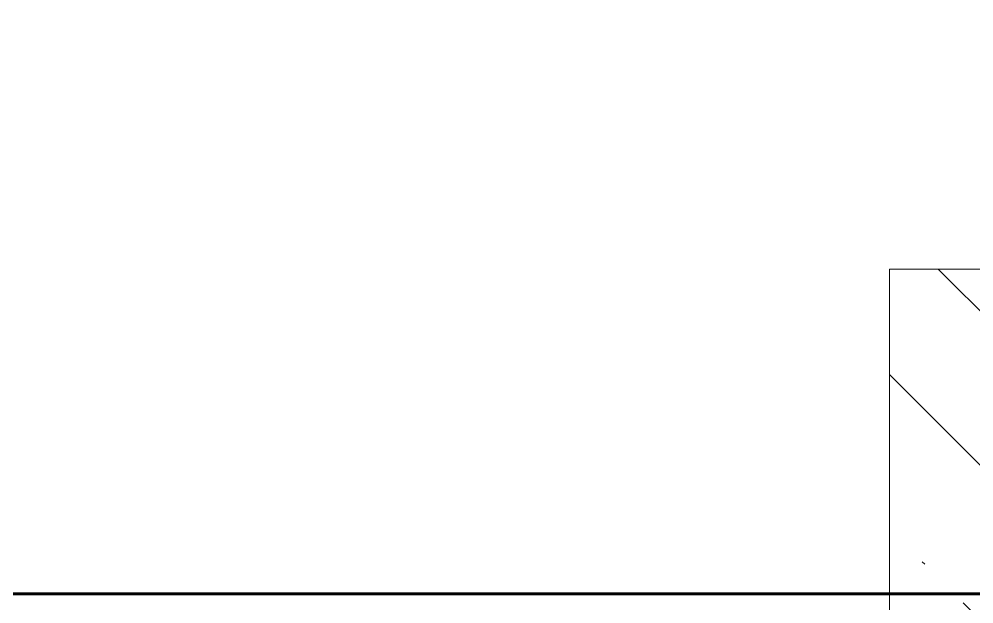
# Model space of a CAD drawing. Header units: millimetres. Extents: x -592259 to 288321, y -552984 to 293768.
# Drawn here: x 131999 to 132881, y -218390 to -217850 of the extents above; entities that cross this region are included whole.
import ezdxf

# ---------------------------------------------------------------- set-up
doc = ezdxf.new("R2010")
doc.units = ezdxf.units.MM
for name, color, linetype, lineweight in [('4.7) Штук. 5 вып 3.7Шт', 6, 'Continuous', 30), ('6.2) Шпаклевка 6 вып.', 3, 'Continuous', 60), ('A-FLOR-____-OTLN', 250, 'Continuous', 9), ('S-COLS-____-MCUT', 250, 'Continuous', 25), ('S-COLS-____-OTLN', 250, 'Continuous', 9)]:
    doc.layers.add(name, color=color, linetype=linetype, lineweight=lineweight)

msp = doc.modelspace()

# ---------------------------------------------------------------- hatches: boundary and pattern name
at = {"layer": 'S-COLS-____-OTLN', "lineweight": 5}
h = msp.add_hatch(dxfattribs=at)
h.set_pattern_fill('FP_19', color=256, style=0, pattern_type=2)
h.set_pattern_definition([(135, (28052.9, -258555.93), (-142.5612, -142.5612), []), (135, (28195.47, -258555.93), (-142.5612, -142.5612), [252.016, -50.403, 3.353, -47.05])])
h.paths.add_polyline_path([(132802.9057, -218780.928), (133302.9057, -218780.9056), (133302.9057, -218080.9286), (132802.9057, -218080.928), (132802.9057, -218779.4748), (132806.6057, -218779.4748), (132806.6057, -218780.7748), (132802.9057, -218780.9056)])
h.paths.add_polyline_path([(132807.9057, -218713.0113), (132805.2277, -218713.0113), (132806.2189, -218711.0874)])
h.paths.add_polyline_path([(132807.9057, -218714.8863), (132806.1615, -218713.6363), (132807.9057, -218713.6363)])
h.paths.add_polyline_path([(132805.1768, -218718.2039), (132804.9057, -218715.4363), (132807.9057, -218714.8863), (132807.9057, -218716.7613)])

# ---------------------------------------------------------------- linework, layer by layer
at = {"layer": '4.7) Штук. 5 вып 3.7Шт'}
msp.add_lwpolyline([(106052.9057, -218380.9286), (136752.9057, -218380.9286), (136752.9057, -200230.928), (106052.9057, -200230.928)], close=True, dxfattribs=at)
at = {"layer": '6.2) Шпаклевка 6 вып.'}
msp.add_lwpolyline([(106052.9057, -218380.9286), (136752.9057, -218380.9286), (136752.9057, -200230.928), (106052.9057, -200230.928)], close=True, dxfattribs=at)
at = {"layer": 'A-FLOR-____-OTLN', "lineweight": 5}
msp.add_line((132802.9057, -218380.9056), (127502.9057, -218380.9056), dxfattribs=at)
at = {"layer": 'S-COLS-____-MCUT', "lineweight": 5}
for p, q in [((133302.9057, -218080.928), (132802.9057, -218080.928)), ((132802.9057, -218080.928), (132802.9057, -218779.4748))]:
    msp.add_line(p, q, dxfattribs=at)

doc.saveas('drawing.dxf')
